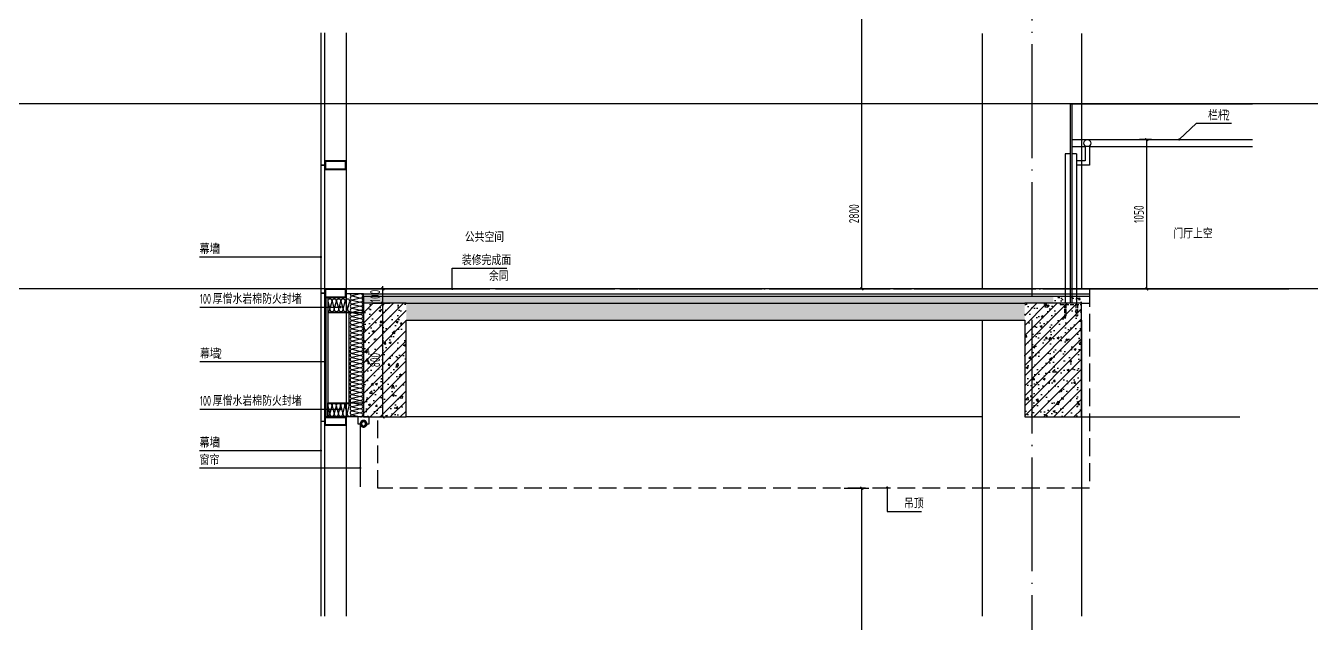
# Model space of a CAD drawing. Extents: x 198753 to 882193, y -399300 to 132460.
# Drawn here: x 355212 to 364252, y 10550 to 14750 of the extents above; entities that cross this region are included whole.
import ezdxf

# ---------------------------------------------------------------- set-up
doc = ezdxf.new("R2010")
doc.units = 0
doc.header["$LTSCALE"] = 1000
doc.header["$MEASUREMENT"] = 0
for name, pattern in [('DASH', [0.35, 0.25, -0.1]), ('DOTE', [2.42, 2, -0.2, 0.02, -0.2]), ('HIDDEN', [9.525, 6.35, -3.175])]:
    doc.linetypes.add(name, pattern=pattern)
for name, color, linetype in [('00-图签', 7, 'Continuous'), ('01-标注_尺寸', 124, 'Continuous'), ('01-标注_符号', 200, 'Continuous'), ('02-TEXT_标注', 130, 'Continuous'), ('05-填充_天正', 26, 'Continuous'), ('A-0-房间名称', 7, 'Continuous'), ('A-D-玻璃剖线', 130, 'Continuous'), ('A-E_栏杆', 232, 'Continuous'), ('A-STR-面层', 191, 'Continuous'), ('A-SUR_保温', 222, 'Continuous'), ('A-SUR_面层', 191, 'Continuous'), ('A-TECH_结构', 21, 'Continuous'), ('A-金属背板', 30, 'Continuous'), ('A_AXIS-轴线', 36, 'DOTE'), ('A_STR-砼墙', 51, 'Continuous'), ('A_STR-砼柱', 51, 'Continuous'), ('I-E-家具_活动', 201, 'DASH'), ('钢龙骨', 173, 'Continuous')]:
    doc.layers.add(name, color=color, linetype=linetype)
doc.layers.add('04-不打印_辅助线', color=165, linetype='Continuous', plot=False)
doc.styles.add('_TCH_DIM', font='ROS1', dxfattribs={"width": 0.8, "bigfont": 'JD'})
doc.styles.add('_TCH_DIM_T3', font='ROS1', dxfattribs={"width": 0.8, "bigfont": 'JD'})
doc.styles.add('_TCH_SPACE', font='STXIHEI.TTF', dxfattribs={"width": 0.75, "height": 5})
doc.dimstyles.new('_TCH_ARCH&&20', dxfattribs={"dimtxt": 70, "dimasz": 20, "dimexe": 50, "dimexo": 60, "dimgap": 20, "dimtad": 1, "dimdec": 0, "dimzin": 0, "dimdsep": 46, "dimtxsty": '_TCH_DIM_T3', "dimblk": 'ARCHTICK', "dimcen": 0.09, "dimclrt": 4, "dimazin": 2, "dimtfac": 1, "dimtdec": 0, "dimtix": 1, "dimtmove": 2, "dimatfit": 3, "dimfxl": 0, "dimtolj": 1, "dimtzin": 0, "dimarcsym": 0})
pattern_1 = [(50, (0, 0), (143.452037, -12.550427), [15, -165]), (355, (0, 0), (-27.750267, 150.438427), [12, -132]), (100.4514, (11.95, -1.05), (115.701876, 137.88791), [12.74804, -140.22842]), (46.1842, (0, 40), (213.44821, -33.1038), [22.5, -247.5]), (96.6356, (17.79, 37.24), (186.93254, 194.82357), [19.12206, -210.3426]), (351.1842, (0, 40), (186.93239, 194.82372), [18, -198]), (21, (20, 30), (119.38141, -80.52378), [15, -165]), (326, (20, 30), (48.663066, 145.03001), [12, -132]), (71.4514, (29.95, 23.29), (168.044526, 64.5061), [12.74804, -140.22842]), (37.5, (0, 0), (2.431971, 66.578771), [0, -130.4, 0, -134, 0, -132.5]), (7.5, (0, 0), (52.613907, 78.882342), [0, -76.4, 0, -127.4, 0, -50.5]), (327.5, (-44.6, 0), (106.764487, -4.510974), [0, -50, 0, -156, 0, -207]), (317.5, (-64.6, 0), (116.637234, 20.020996), [0, -65, 0, -103.6, 0, -147])]
pattern_2 = [(45, (0, 0), (-35.355339, 35.355339), []), (50, (0, 0), (143.452037, -12.550427), [15, -165]), (355, (0, 0), (-27.750267, 150.438427), [12, -132]), (100.4514, (11.95, -1.05), (115.701876, 137.88791), [12.74804, -140.22842]), (46.1842, (0, 40), (213.44821, -33.1038), [22.5, -247.5]), (96.6356, (17.79, 37.24), (186.93254, 194.82357), [19.12206, -210.3426]), (351.1842, (0, 40), (186.93239, 194.82372), [18, -198]), (21, (20, 30), (119.38141, -80.52378), [15, -165]), (326, (20, 30), (48.663066, 145.03001), [12, -132]), (71.4514, (29.95, 23.29), (168.044526, 64.5061), [12.74804, -140.22842]), (37.5, (0, 0), (2.431971, 66.578771), [0, -130.4, 0, -134, 0, -132.5]), (7.5, (0, 0), (52.613907, 78.882342), [0, -76.4, 0, -127.4, 0, -50.5]), (327.5, (-44.6, 0), (106.764487, -4.510974), [0, -50, 0, -156, 0, -207]), (317.5, (-64.6, 0), (116.637234, 20.020996), [0, -65, 0, -103.6, 0, -147])]

# ---------------------------------------------------------------- blocks, each defined once
blk = doc.blocks.new('A$C643B6CAF')
at = {"layer": '钢龙骨', "const_width": 10}
blk.add_lwpolyline([(0, -1.6), (-28, -1.6)], dxfattribs=at)
at = {"layer": '钢龙骨'}
for points in [[(0, 28.4), (0, -31.6), (150, -31.6), (150, 28.4)], [(4, 24.4), (4, -27.6), (146, -27.6), (146, 24.4)]]:
    blk.add_lwpolyline(points, close=True, dxfattribs=at)
blk = doc.blocks.new('*U29')
at = {"layer": '01-标注_符号'}
blk.add_lwpolyline([(-850, -510.3), (28, -510.3)], dxfattribs=at)
at = {"layer": '01-标注_符号', "const_width": 8}
blk.add_lwpolyline([(24, -510.3, 1), (32, -510.3, 1)], format="xyb", close=True, dxfattribs=at)
at = {"layer": 'A-D-玻璃剖线'}
for points in [[(0, 1800), (0, -2300)], [(28, -2300), (28, 1800)]]:
    blk.add_lwpolyline(points, dxfattribs=at)
at = {"layer": 'A-金属背板'}
blk.add_lwpolyline([(38, -60), (48, -60), (48, -900), (38, -900)], close=True, dxfattribs=at)
at = {"layer": '钢龙骨'}
blk.add_lwpolyline([(178, 1800), (178, -2300)], dxfattribs=at)
for p in [(28, 871.8), (28, -28.4)]:
    blk.add_blockref('A$C643B6CAF', p, dxfattribs=at)
at = {"layer": '钢龙骨', "xscale": -1, "rotation": 180}
blk.add_blockref('A$C643B6CAF', (28.1, -931.6), dxfattribs=at)
at = {"layer": '02-TEXT_标注', "style": '_TCH_DIM'}
for s, height, width, p in [('幕墙', 69.46, 0.8, (-850, -489.3)), ('2', 70, 0.64, (-725.8, -489.3))]:
    blk.add_text(s, height=height, dxfattribs=dict(at, width=width)).set_placement(p)
blk = doc.blocks.new('$LinePat$岩棉板')
at = {"color": 0}
for p, q in [((0, -17), (12, -67)), ((12, -67), (24, -17))]:
    blk.add_line(p, q, dxfattribs=at)
for centre, start, end in [((12, -17), 0, 180), ((0, -67), 270, 0), ((24, -67), 180, 270)]:
    blk.add_arc(centre, 12, start, end, dxfattribs=at)
at = {"layer": 'Defpoints'}
blk.add_point((0, 0.1), dxfattribs=at)
at = {"layer": 'Defpoints', "color": 0}
blk.add_point((24, -84), dxfattribs=at)
blk = doc.blocks.new('_ArchTick')
at = {"color": 0, "linetype": 'ByBlock', "const_width": 0.4}
blk.add_lwpolyline([(-0.5, -0.5), (0.5, 0.5)], dxfattribs=at)
blk = doc.blocks.new('*D2113')
at = {"layer": '01-标注_尺寸', "color": 0, "lineweight": -2, "transparency": 16777216}
for p, q in [((360.1, 0), (486.1, 0)), ((436.1, 0), (436.1, 20)), ((436.1, -100), (436.1, 0)), ((360.1, -100), (486.1, -100)), ((436.1, -100), (436.1, -120))]:
    blk.add_line(p, q, dxfattribs=at)
at = {"layer": 'Defpoints', "color": 0, "transparency": 16777216}
for p in [(300.1, 0), (436.1, 0), (300.1, -100)]:
    blk.add_point(p, dxfattribs=at)
at = {"layer": '01-标注_尺寸', "color": 0, "lineweight": -2, "transparency": 16777216, "xscale": 20, "yscale": 20, "zscale": 20}
for p, rotation in [((436.1, 0), 270), ((436.1, -100), 90)]:
    blk.add_blockref('_ArchTick', p, dxfattribs=dict(at, rotation=rotation))
at = {"layer": '01-标注_尺寸', "color": 4, "transparency": 16777216, "insert": (381.1, -50), "char_height": 70, "attachment_point": 5, "rotation": 90, "style": '_TCH_DIM_T3'}
blk.add_mtext('\\A1;100', dxfattribs=at)
blk = doc.blocks.new('*D2114')
at = {"layer": '01-标注_尺寸', "color": 0, "lineweight": -2, "transparency": 16777216}
for p, q in [((360.1, -100), (486.1, -100)), ((436.1, -900), (436.1, -100)), ((360.1, -900), (486.1, -900))]:
    blk.add_line(p, q, dxfattribs=at)
at = {"layer": 'Defpoints', "color": 0, "transparency": 16777216}
for p in [(300.1, -100), (436.1, -100), (300.1, -900)]:
    blk.add_point(p, dxfattribs=at)
at = {"layer": '01-标注_尺寸', "color": 0, "lineweight": -2, "transparency": 16777216, "xscale": 20, "yscale": 20, "zscale": 20}
for p, rotation in [((436.1, -100), 90), ((436.1, -900), 270)]:
    blk.add_blockref('_ArchTick', p, dxfattribs=dict(at, rotation=rotation))
at = {"layer": '01-标注_尺寸', "color": 4, "transparency": 16777216, "insert": (381.1, -500), "char_height": 70, "attachment_point": 5, "rotation": 90, "style": '_TCH_DIM_T3'}
blk.add_mtext('\\A1;800', dxfattribs=at)
blk = doc.blocks.new('dasgfs')
at = {"layer": '01-标注_符号'}
for p, q in [((0, 0), (0, 146.5)), ((0, 146.5), (382.7, 146.5))]:
    blk.add_line(p, q, dxfattribs=at)
at = {"layer": '01-标注_符号', "const_width": 8}
blk.add_lwpolyline([(0, -4, 1), (0, 4, 1)], format="xyb", close=True, dxfattribs=at)
at = {"layer": '02-TEXT_标注', "style": '_TCH_DIM', "width": 0.8}
for s, p in [('装修完成面', (66.9, 167.5)), ('余同', (257.5, 55.5))]:
    blk.add_text(s, height=69.46, dxfattribs=at).set_placement(p)
blk = doc.blocks.new('A$C57973A59')
at = {"layer": 'A-E_栏杆'}
for p, q in [((20, 1300), (20, -100)), ((20, 1300), (30, 1300)), ((30, 1300), (30, -100)), ((30, 1300), (1301.3, 1300)), ((30, 1050), (1301.3, 1050)), ((30, 1000), (125, 1000)), ((125, 1005), (125, 900)), ((155, 1005), (155, 870)), ((155, 1000), (1301.3, 1000)), ((-15, 950), (-15, -100)), ((20, 950), (-15, 950)), ((65, 950), (30, 950)), ((65, 950), (65, -100)), ((125, 900), (65, 900)), ((155, 870), (65, 870)), ((65, 0), (1301.3, 0))]:
    blk.add_line(p, q, dxfattribs=at)
at = {"layer": 'A-E_栏杆', "linetype": 'DASH', "ltscale": 0.1}
for p, q in [((-10, -190), (-20, -190)), ((60, -190), (70, -190))]:
    blk.add_line(p, q, dxfattribs=at)
for points in [[(100, -100), (-50, -100), (-50, -110), (100, -110), (100, -100)], [(-20, -110), (-20, -190)], [(-10, -110), (-10, -190)], [(60, -110), (60, -190)], [(70, -110), (70, -190)]]:
    blk.add_lwpolyline(points, dxfattribs=at)
at = {"layer": 'A-E_栏杆'}
blk.add_circle((140, 1025), 25, dxfattribs=at)
blk = doc.blocks.new('窗帘')
at = {"linetype": 'HIDDEN', "ltscale": 3}
blk.add_line((23.3, -47.5), (23.3, -491.9), dxfattribs=at)
blk.add_lwpolyline([(-23.3, -47.5), (-39.5, -47.5), (-39.5, 0), (39.5, 0), (39.5, -47.5), (23.3, -47.5)])
for radius in [23.3, 14.3]:
    blk.add_circle((0, -47.5), radius)
blk.add_arc((0, -47.5), 23.3, 180, 0)
blk = doc.blocks.new('*D1284')
at = {"layer": '01-标注_尺寸', "color": 0, "lineweight": -2, "transparency": 16777216}
for p, q in [((360968, 11500), (361141.9, 11500)), ((361091.9, 8700), (361091.9, 11500)), ((360968, 8700), (361141.9, 8700))]:
    blk.add_line(p, q, dxfattribs=at)
at = {"layer": 'Defpoints', "color": 0, "transparency": 16777216}
for p in [(360908, 11500), (361091.9, 11500), (360908, 8700)]:
    blk.add_point(p, dxfattribs=at)
at = {"layer": '01-标注_尺寸', "color": 0, "lineweight": -2, "transparency": 16777216, "xscale": 20, "yscale": 20, "zscale": 20}
for p, rotation in [((361091.9, 11500), 90), ((361091.9, 8700), 270)]:
    blk.add_blockref('_ArchTick', p, dxfattribs=dict(at, rotation=rotation))
at = {"layer": '01-标注_尺寸', "color": 4, "transparency": 16777216, "insert": (361036.9, 9228.2), "char_height": 70, "attachment_point": 5, "rotation": 90, "style": '_TCH_DIM_T3'}
blk.add_mtext('\\A1;2800', dxfattribs=at)
blk = doc.blocks.new('*D1360')
at = {"layer": '01-标注_尺寸', "color": 0, "lineweight": -2, "transparency": 16777216}
for p, q in [((360968, 15700), (361141.9, 15700)), ((361091.9, 12900), (361091.9, 15700)), ((360968, 12900), (361141.9, 12900))]:
    blk.add_line(p, q, dxfattribs=at)
at = {"layer": 'Defpoints', "color": 0, "transparency": 16777216}
for p in [(360908, 15700), (361091.9, 15700), (360908, 12900)]:
    blk.add_point(p, dxfattribs=at)
at = {"layer": '01-标注_尺寸', "color": 0, "lineweight": -2, "transparency": 16777216, "xscale": 20, "yscale": 20, "zscale": 20}
for p, rotation in [((361091.9, 15700), 90), ((361091.9, 12900), 270)]:
    blk.add_blockref('_ArchTick', p, dxfattribs=dict(at, rotation=rotation))
at = {"layer": '01-标注_尺寸', "color": 4, "transparency": 16777216, "insert": (361036.9, 13428.2), "char_height": 70, "attachment_point": 5, "rotation": 90, "style": '_TCH_DIM_T3'}
blk.add_mtext('\\A1;2800', dxfattribs=at)
blk = doc.blocks.new('*D1361')
at = {"layer": '01-标注_尺寸', "color": 0, "lineweight": -2, "transparency": 16777216}
for p, q in [((363127.8, 13950), (363044.8, 13950)), ((363094.8, 12900), (363094.8, 13950)), ((363127.8, 12900), (363044.8, 12900))]:
    blk.add_line(p, q, dxfattribs=at)
at = {"layer": 'Defpoints', "color": 0, "transparency": 16777216}
for p in [(363094.8, 13950), (363187.8, 13950), (363187.8, 12900)]:
    blk.add_point(p, dxfattribs=at)
at = {"layer": '01-标注_尺寸', "color": 0, "lineweight": -2, "transparency": 16777216, "xscale": 20, "yscale": 20, "zscale": 20}
for p, rotation in [((363094.8, 13950), 90), ((363094.8, 12900), 270)]:
    blk.add_blockref('_ArchTick', p, dxfattribs=dict(at, rotation=rotation))
at = {"layer": '01-标注_尺寸', "color": 4, "transparency": 16777216, "insert": (363039.8, 13425), "char_height": 70, "attachment_point": 5, "rotation": 90, "style": '_TCH_DIM_T3'}
blk.add_mtext('\\A1;1050', dxfattribs=at)
blk = doc.blocks.new('*U65')
at = {"layer": '01-标注_符号'}
for points in [[(-850, -128.6), (138, -128.6)], [(-850, -845.3), (138, -845.3)]]:
    blk.add_lwpolyline(points, dxfattribs=at)
at = {"layer": '01-标注_符号', "const_width": 8}
for points in [[(134, -128.6, 1), (142, -128.6, 1)], [(134, -845.3, 1), (142, -845.3, 1)]]:
    blk.add_lwpolyline(points, format="xyb", close=True, dxfattribs=at)
at = {"layer": 'A-SUR_保温'}
blk.add_line((300, -165), (300.1, -800.5), dxfattribs=at)
for points in [[(300, -35), (178, -35), (178, -60), (48, -60), (48, -165), (300, -165), (300, -35)], [(200.1, -800.5), (200.1, -800.5), (200.1, -165), (48, -165)]]:
    blk.add_lwpolyline(points, dxfattribs=at)
blk.add_lwpolyline([(300.1, -900), (178, -900), (178, -900), (48, -900), (48, -800.5), (300.1, -800.5), (300.1, -900)], close=True, dxfattribs=at)
at = {"layer": 'A-SUR_保温', "xscale": 1.290141874350982, "yscale": 1.188379012465143, "zscale": 1.188379012465143}
for p in [(48, -65), (79, -65), (109.9, -65), (140.9, -65), (171.9, -65)]:
    blk.add_blockref('$LinePat$岩棉板', p, dxfattribs=at)
at = {"layer": 'A-SUR_保温', "yscale": 1.188379012465143, "zscale": 1.188379012465143}
for p, xscale, rotation in [((300.1, -35), 1.201388880921391, 269.9941578905423), ((300.1, -63.8), 1.201388880921391, 269.9941578905423), ((300.1, -150.3), 1.201388880921391, 269.9941578905423), ((300.1, -179.2), 1.201388880921391, 269.9941578905423), ((300.1, -92.7), 1.201388880921391, 269.9941578905423), ((300.1, -121.5), 1.201388880921391, 269.9941578905423), ((300.1, -208), 1.201388880921391, 269.9941578905423), ((300.1, -236.8), 1.201388880921391, 269.9941578905423), ((300.1, -265.7), 1.201388880921391, 269.9941578905423), ((300.1, -294.5), 1.201388880921391, 269.9941578905423), ((300.1, -323.3), 1.201388880921391, 269.9941578905423), ((300.1, -352.2), 1.201388880921391, 269.9941578905423), ((300.1, -381), 1.201388880921391, 269.9941578905423), ((300, -409.8), 1.201388880921391, 269.9941578905423), ((300, -438.7), 1.201388880921391, 269.9941578905423), ((300, -467.5), 1.201388880921391, 269.9941578905423), ((300, -496.3), 1.201388880921391, 269.9941578905423), ((300, -525.2), 1.201388880921391, 269.9941578905423), ((300, -554), 1.201388880921391, 269.9941578905423), ((300, -582.8), 1.201388880921391, 269.9941578905423), ((300, -611.7), 1.201388880921391, 269.9941578905423), ((300, -640.5), 1.201388880921391, 269.9941578905423), ((300, -669.3), 1.201388880921391, 269.9941578905423), ((300, -698.2), 1.201388880921391, 269.9941578905423), ((48, -800.5), 1.267426941411311, 359.9999999999994), ((78.4, -800.5), 1.267426941411311, 359.9999999999994), ((108.8, -800.5), 1.267426941411311, 359.9999999999994), ((139.3, -800.5), 1.267426941411311, 359.9999999999994), ((169.7, -800.5), 1.267426941411311, 359.9999999999994), ((300, -727), 1.201388880921391, 269.9941578905423), ((300, -755.8), 1.201388880921391, 269.9941578905423), ((300, -784.7), 1.201388880921391, 269.9941578905423), ((300, -813.5), 1.201388880921391, 269.9941578905423), ((300, -842.3), 1.201388880921391, 269.9941578905423), ((300, -871.2), 1.201388880921391, 269.9941578905423)]:
    blk.add_blockref('$LinePat$岩棉板', p, dxfattribs=dict(at, xscale=xscale, rotation=rotation))
at = {"layer": '02-TEXT_标注', "style": '_TCH_DIM'}
for s, height, width, p in [('100', 70, 0.64, (-850, -104.7)), ('厚憎水岩棉防火封堵', 69.46, 0.8, (-760.4, -104.7)), ('100', 70, 0.64, (-850, -821.4)), ('厚憎水岩棉防火封堵', 69.46, 0.8, (-760.4, -821.4))]:
    blk.add_text(s, height=height, dxfattribs=dict(at, width=width)).set_placement(p)
at = {"layer": '01-标注_尺寸'}
for p1, p2, picture, middle in [((300.1, -100), (300.1, 0), '*D2113', (381.1, -50)), ((300.1, -900), (300.1, -100), '*D2114', (381.1, -500))]:
    dim = blk.add_aligned_dim(p1=p1, p2=p2, distance=-136, dimstyle='_TCH_ARCH&&20', dxfattribs=at)
    dim.commit()
    dim.dimension.update_dxf_attribs({"geometry": picture, "text_midpoint": middle})

msp = doc.modelspace()

# ---------------------------------------------------------------- hatches: boundary and pattern name
at = {"layer": '05-填充_天正'}
h = msp.add_hatch(dxfattribs=at)
h.set_pattern_fill('混凝土', color=256, scale=20, style=0)
h.set_pattern_definition(pattern_1)
h.paths.add_polyline_path([(357587.2, 12800), (362437.2, 12800), (362437.2, 12850), (357587.2, 12850)])
h = msp.add_hatch(dxfattribs=at)
h.set_pattern_fill('混凝土', color=256, scale=20, style=0)
h.set_pattern_definition(pattern_1)
h.paths.add_polyline_path([(362437.2, 12850), (362437.2, 12800), (362692.2, 12800), (362692.2, 12850)])
h = msp.add_hatch(dxfattribs=at)
h.set_pattern_fill('钢筋混凝土', color=256, scale=20, style=0)
h.set_pattern_definition(pattern_2)
h.paths.add_polyline_path([(357587.2, 12000), (357887.2, 12000), (357887.2, 12800), (357587.2, 12800)])
h = msp.add_hatch(dxfattribs=at)
h.set_pattern_fill('钢筋混凝土', color=256, scale=20, style=0)
h.set_pattern_definition(pattern_2)
h.paths.add_polyline_path([(362237.2, 12680), (362237.2, 12800), (357887.2, 12800), (357887.2, 12680)])
h = msp.add_hatch(dxfattribs=at)
h.set_pattern_fill('钢筋混凝土', color=256, scale=20, style=0)
h.set_pattern_definition(pattern_2)
h.paths.add_polyline_path([(362237.2, 12000), (362637.2, 12000), (362637.2, 12800), (362237.2, 12800)])

# ---------------------------------------------------------------- linework, layer by layer
at = {"layer": '01-标注_符号'}
for p, q in [((363323.1, 13950), (363445.8, 14064.9)), ((363445.8, 14064.9), (363691.7, 14064.9)), ((361269.8, 11504), (361269.8, 11336.2)), ((361269.8, 11336.2), (361510.2, 11336.2))]:
    msp.add_line(p, q, dxfattribs=at)
at = {"layer": '01-标注_符号', "const_width": 8}
for points in [[(363320.2, 13947.3, 1), (363326, 13952.7, 1)], [(357283.2, 13124.6, 1), (357291.2, 13124.6, 1)], [(357283.2, 11763.7, 1), (357291.2, 11763.7, 1)], [(357560, 11641.9, 1), (357568, 11641.9, 1)], [(361269.8, 11508, 1), (361269.8, 11500, 1)]]:
    msp.add_lwpolyline(points, format="xyb", close=True, dxfattribs=at)
at = {"layer": '01-标注_符号'}
for points in [[(356434.6, 13124.6), (357287.2, 13124.6)], [(356434.6, 11763.7), (357287.2, 11763.7)], [(356434.6, 11641.9), (357564, 11641.9)]]:
    msp.add_lwpolyline(points, dxfattribs=at)
at = {"layer": '04-不打印_辅助线', "color": 251}
for p, q in [((418057.9, 14200), (342773.5, 14200)), ((418057.9, 12900), (338573.5, 12900))]:
    msp.add_line(p, q, dxfattribs=at)
at = {"layer": 'A-STR-面层', "linetype": 'DASH', "ltscale": 0.5}
for points in [[(357465.2, 12900), (363749.1, 12900)], [(362542.4, 12900), (362692.2, 12900), (362692.2, 11500), (357687.2, 11500), (357687.2, 12000)]]:
    msp.add_lwpolyline(points, dxfattribs=at)
at = {"layer": 'A-STR-面层'}
msp.add_lwpolyline([(357587.2, 12865), (362692.2, 12865)], dxfattribs=at)
at = {"layer": 'A-SUR_面层'}
for p, q in [((357587.2, 12850), (362437.2, 12850)), ((357587.2, 12850), (357587.2, 12800)), ((362437.2, 12850), (362692.2, 12850)), ((357887.2, 12800), (362237.2, 12800)), ((362637.2, 12800), (362692.2, 12800))]:
    msp.add_line(p, q, dxfattribs=at)
at = {"layer": 'A-TECH_结构'}
for points in [[(361937.2, 14694.4), (361937.2, 12900)], [(362637.2, 14694.4), (362637.2, 12900)], [(361937.2, 12680), (361937.2, 10600)], [(362637.2, 12680), (362637.2, 10600)], [(361937.2, 12000), (357887.2, 12000)], [(362637.2, 12000), (363749.1, 12000)]]:
    msp.add_lwpolyline(points, dxfattribs=at)
at = {"layer": 'A_AXIS-轴线', "ltscale": 0.4}
for p, q in [((362287.2, 17523.3), (362287.2, -1098.8)), ((357587.2, 12900), (364095.1, 12900))]:
    msp.add_line(p, q, dxfattribs=at)
at = {"layer": 'A_STR-砼墙'}
for p, q in [((357887.2, 12800), (362237.2, 12800)), ((357887.2, 12680), (362237.2, 12680))]:
    msp.add_line(p, q, dxfattribs=at)
at = {"layer": 'A_STR-砼柱'}
for p, q in [((357887.2, 12800), (357587.2, 12800)), ((357587.2, 12800), (357587.2, 12000)), ((362637.2, 12800), (362237.2, 12800)), ((362637.2, 12000), (362637.2, 12800)), ((357887.2, 12000), (357887.2, 12680)), ((362237.2, 12680), (362237.2, 12000)), ((357587.2, 12000), (357887.2, 12000)), ((362237.2, 12000), (362637.2, 12000))]:
    msp.add_line(p, q, dxfattribs=at)

# ---------------------------------------------------------------- block references
for name, p in [('dasgfs', (358211.6, 12900)), ('*U65', (357287.2, 12900))]:
    msp.add_blockref(name, p)
at = {"layer": '00-图签'}
msp.add_blockref('*U29', (357287.2, 12900), dxfattribs=at)
at = {"layer": 'A-E_栏杆'}
msp.add_blockref('A$C57973A59', (362537.2, 12900), dxfattribs=at)
at = {"layer": 'I-E-家具_活动', "xscale": -1}
msp.add_blockref('窗帘', (357587.3, 12000), dxfattribs=at)

# ---------------------------------------------------------------- texts
at = {"layer": '02-TEXT_标注', "style": '_TCH_DIM'}
for s, height, width, p in [('栏杆', 69.46, 0.8, (363525.6, 14085.9)), ('2', 70, 0.64, (363649.8, 14085.9)), ('幕墙', 69.46, 0.8, (356434.6, 13145.6)), ('1', 70, 0.64, (356558.7, 13145.6)), ('幕墙', 69.46, 0.8, (356434.6, 11784.7)), ('1', 70, 0.64, (356558.7, 11784.7)), ('窗帘', 69.46, 0.8, (356434.6, 11662.9)), ('吊顶', 69.46, 0.8, (361388, 11357.2))]:
    msp.add_text(s, height=height, dxfattribs=dict(at, width=width)).set_placement(p)
at = {"layer": 'A-0-房间名称', "style": '_TCH_SPACE', "width": 0.8}
for s, p in [('公共空间', (358299.4, 13236.5)), ('门厅上空', (363282.8, 13261.2))]:
    msp.add_text(s, height=63.25, dxfattribs=at).set_placement(p)

# ---------------------------------------------------------------- dimensions: what is measured, and where the dimension line sits
at = {"layer": '01-标注_尺寸'}
for base, p1, p2, picture, middle in [((361091.9, 15700), (360908, 12900), (360908, 15700), '*D1360', (361036.9, 13428.2)), ((361091.9, 11500), (360908, 8700), (360908, 11500), '*D1284', (361036.9, 9228.2))]:
    dim = msp.add_linear_dim(base=base, p1=p1, p2=p2, angle=90, dimstyle='_TCH_ARCH&&20', dxfattribs=at)
    dim.commit()
    dim.dimension.update_dxf_attribs({"geometry": picture, "text_midpoint": middle, "dimtype": 161})
dim = msp.add_aligned_dim(p1=(363187.8, 12900), p2=(363187.8, 13950), distance=93, dimstyle='_TCH_ARCH&&20', dxfattribs=at)
dim.commit()
dim.dimension.update_dxf_attribs({"geometry": '*D1361', "text_midpoint": (363039.8, 13425)})

doc.saveas('drawing.dxf')
